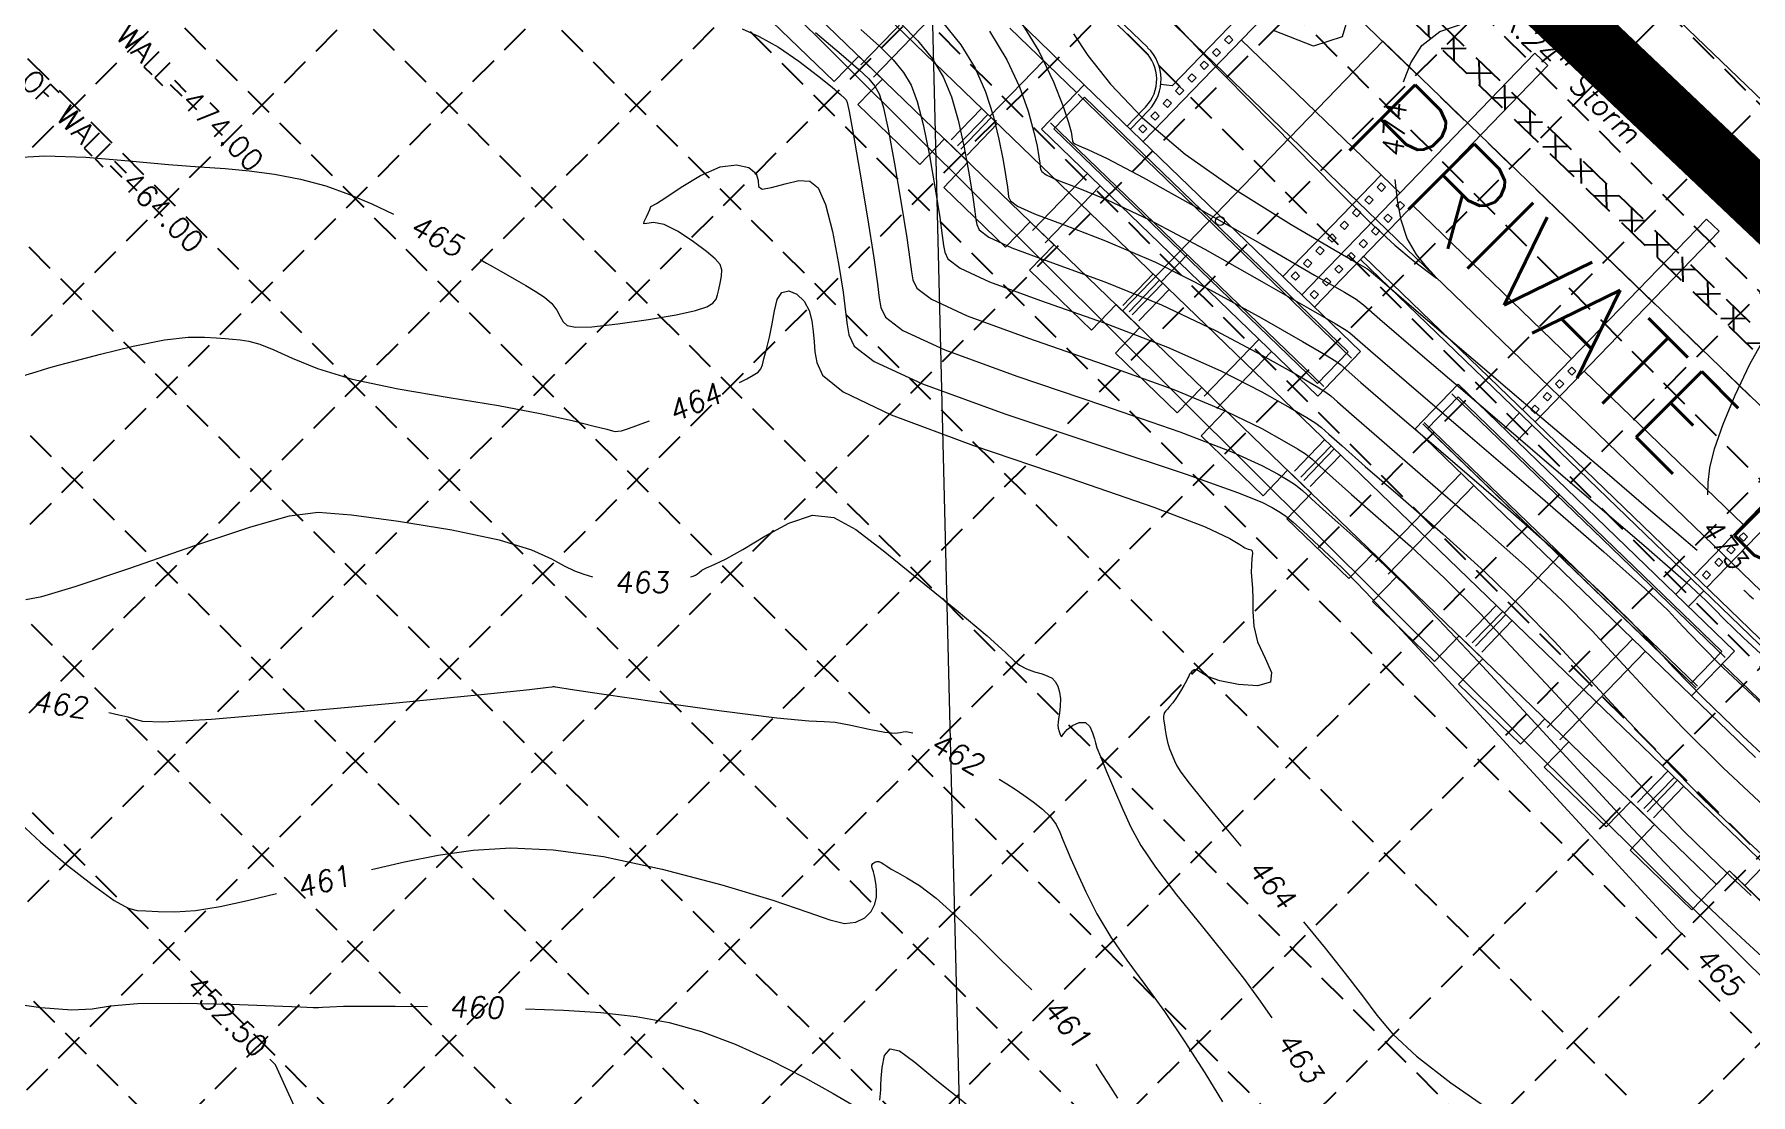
# Model space of a CAD drawing. Header units: inches. Extents: x 4334 to 5439, y 4649 to 5754.
# Drawn here: x 4711.9 to 4906.3, y 5280.7 to 5400.7 of the extents above; entities that cross this region are included whole.
import ezdxf
from ezdxf.enums import TextEntityAlignment as Align

# ---------------------------------------------------------------- set-up
doc = ezdxf.new("R2010")
doc.units = ezdxf.units.IN
doc.header["$LTSCALE"] = 30
doc.header["$MEASUREMENT"] = 0
for name, pattern in [('DIVIDE2', [0.625, 0.25, -0.125, 0, -0.125, 0, -0.125]), ('HIDDEN', [0.375, 0.25, -0.125]), ('HIDDEN2', [0.1875, 0.125, -0.0625]), ('PHANTOM2', [1.25, 0.625, -0.125, 0.125, -0.125, 0.125, -0.125])]:
    doc.linetypes.add(name, pattern=pattern)
for name, color, linetype in [('0s-curb', 7, 'Continuous'), ('0S-parking hc', 1, 'Continuous'), ('0s-paving', 1, 'Continuous'), ('0s-paving detail', 1, 'Continuous'), ('0S-wall', 1, 'Continuous'), ('BLDG', 10, 'Continuous'), ('BNDY RWC', 4, 'PHANTOM2'), ('CONC', 8, 'Continuous'), ('CURB', 6, 'Continuous'), ('DA LINE', 211, 'DIVIDE2'), ('EC', 15, 'Continuous'), ('GRID', 254, 'HIDDEN'), ('PC', 15, 'Continuous'), ('PMAIN_EXST_DEMO', 7, 'Continuous'), ('PRJ LIMITS', 231, 'Continuous'), ('street', 7, 'Continuous'), ('STREETNAMES', 42, 'Continuous'), ('SW_AREA_DRAINS', 7, 'Continuous'), ('SW_PERF_DRAIN', 183, 'Continuous'), ('SW_PIPE_EXIST', 7, 'HIDDEN2'), ('SW_PIPE_EXST_ANNO', 7, 'Continuous'), ('SW_PIPE_HDPE', 6, 'Continuous')]:
    doc.layers.add(name, color=color, linetype=linetype)
doc.styles.add('C140', font='SIMPLEX.shx', dxfattribs={"height": 0.07})
doc.styles.add('C80', font='SIMPLEX.shx', dxfattribs={"height": 0.04})
doc.styles.add('NOTES', font='ARIAL.TTF', dxfattribs={"height": 108})

msp = doc.modelspace()

# ---------------------------------------------------------------- linework, layer by layer
at = {"layer": '0s-curb', "color": 7, "lineweight": 0}
for p, q in [((4802.15, 5433.09), (4837.64, 5398.82)), ((4802.86, 5433.1), (4837.99, 5399.18)), ((4835.67, 5390.3), (4837.4, 5392.1)), ((4836.03, 5389.95), (4838.11, 5392.11)), ((4837.4, 5392.1), (4837.75, 5392.46)), ((4862.09, 5375.2), (4862.44, 5375.56)), ((4862.09, 5375.2), (4943.27, 5296.82)), ((4862.44, 5375.56), (4943.25, 5297.53))]:
    msp.add_line(p, q, dxfattribs=at)
for radius, start in [(4.5, 316.0121), (5, 316.0065)]:
    msp.add_arc((4834.51, 5395.58), radius, start, 46.0008, dxfattribs=at)
at = {"layer": '0S-parking hc', "color": 7, "lineweight": 0}
msp.add_circle((4846.18, 5379.55), 0.5, dxfattribs=at)
at = {"layer": '0s-paving', "color": 7, "lineweight": 0}
for p, q in [((4830.81, 5394.99), (4823.26, 5402.28)), ((4829.94, 5394.09), (4822.39, 5401.38)), ((4848.58, 5400.07), (4866.56, 5382.71)), ((4868, 5381.32), (4885.98, 5363.95)), ((4887.42, 5362.56), (4905.4, 5345.2)), ((4903.03, 5329.42), (4910.27, 5322.43)), ((4899.56, 5325.82), (4906.8, 5318.83))]:
    msp.add_line(p, q, dxfattribs=at)
at = {"layer": '0s-paving detail', "color": 7, "lineweight": 0}
for p, q in [((4837.46, 5388.56), (4863.86, 5415.9)), ((4840.77, 5394.86), (4862.42, 5417.29)), ((4805.52, 5397.23), (4815.21, 5407.27)), ((4806.96, 5395.84), (4816.65, 5405.88)), ((4855.45, 5371.2), (4881.84, 5398.54)), ((4881.84, 5398.54), (4883.28, 5397.15)), ((4856.89, 5369.81), (4883.28, 5397.15)), ((4840.77, 5394.86), (4839.48, 5395.01)), ((4815.75, 5388.74), (4819.19, 5392.31)), ((4816.47, 5388.05), (4819.91, 5391.62)), ((4816.83, 5387.7), (4820.27, 5391.27)), ((4817.55, 5387.01), (4820.99, 5390.58)), ((4824.94, 5378.47), (4831.16, 5384.92)), ((4853.29, 5373.28), (4864.41, 5384.79)), ((4826.38, 5377.08), (4832.6, 5383.53)), ((4880.43, 5358.2), (4901.26, 5379.78)), ((4901.26, 5379.78), (4902.7, 5378.39)), ((4881.86, 5356.81), (4902.7, 5378.39)), ((4835.17, 5369.99), (4838.62, 5373.56)), ((4835.89, 5369.29), (4839.34, 5372.86)), ((4836.25, 5368.95), (4839.7, 5372.52)), ((4836.97, 5368.25), (4840.42, 5371.82)), ((4844.37, 5359.72), (4850.59, 5366.16)), ((4845.81, 5358.33), (4852.02, 5364.77)), ((4899.85, 5339.44), (4920.68, 5361.02)), ((4901.29, 5338.05), (4922.12, 5359.64)), ((4878.34, 5356.04), (4880.08, 5357.84)), ((4879.78, 5354.65), (4881.52, 5356.45)), ((4854.6, 5351.24), (4858.04, 5354.81)), ((4855.32, 5350.54), (4858.76, 5354.11)), ((4855.68, 5350.2), (4859.12, 5353.77)), ((4856.4, 5349.5), (4859.84, 5353.07)), ((4863.8, 5340.97), (4873.48, 5351)), ((4865.23, 5339.58), (4874.92, 5349.61)), ((4897.76, 5337.28), (4899.5, 5339.08)), ((4899.2, 5335.89), (4900.94, 5337.69)), ((4874.02, 5332.48), (4877.47, 5336.05)), ((4874.74, 5331.79), (4878.19, 5335.36)), ((4875.1, 5331.44), (4878.55, 5335.01)), ((4875.82, 5330.75), (4879.27, 5334.32)), ((4883.22, 5322.22), (4892.9, 5332.25)), ((4884.66, 5320.83), (4894.34, 5330.86)), ((4893.45, 5313.73), (4896.9, 5317.3)), ((4894.17, 5313.04), (4897.62, 5316.61)), ((4894.53, 5312.69), (4897.97, 5316.26)), ((4895.25, 5312), (4898.69, 5315.57)), ((4905.58, 5304.34), (4913.41, 5312.45))]:
    msp.add_line(p, q, dxfattribs=at)
for points in [[(4846.7, 5400.06), (4847.16, 5400.54), (4847.63, 5400.08), (4847.17, 5399.6)], [(4845.31, 5398.62), (4845.77, 5399.1), (4846.24, 5398.64), (4845.78, 5398.16)], [(4843.92, 5397.18), (4844.38, 5397.66), (4844.86, 5397.2), (4844.39, 5396.72)], [(4841.14, 5394.3), (4841.6, 5394.78), (4842.08, 5394.32), (4841.61, 5393.84)], [(4842.53, 5395.74), (4842.99, 5396.22), (4843.47, 5395.76), (4843, 5395.28)], [(4839.75, 5392.86), (4840.21, 5393.34), (4840.69, 5392.88), (4840.23, 5392.4)], [(4838.36, 5391.42), (4838.82, 5391.9), (4839.3, 5391.44), (4838.84, 5390.96)], [(4836.97, 5389.98), (4837.44, 5390.46), (4837.91, 5390), (4837.45, 5389.53)], [(4863.97, 5383.38), (4864.43, 5383.86), (4864.91, 5383.39), (4864.45, 5382.91)], [(4861.19, 5380.5), (4861.65, 5380.98), (4862.13, 5380.52), (4861.67, 5380.04)], [(4862.57, 5381.93), (4863.04, 5382.42), (4863.52, 5381.95), (4863.05, 5381.47)], [(4866.12, 5381.3), (4866.58, 5381.78), (4867.06, 5381.32), (4866.59, 5380.84)], [(4859.8, 5379.06), (4860.26, 5379.54), (4860.74, 5379.08), (4860.27, 5378.59)], [(4863.34, 5378.42), (4863.8, 5378.9), (4864.28, 5378.44), (4863.82, 5377.96)], [(4864.73, 5379.86), (4865.19, 5380.34), (4865.67, 5379.88), (4865.2, 5379.4)], [(4858.4, 5377.61), (4858.86, 5378.09), (4859.34, 5377.63), (4858.88, 5377.15)], [(4861.95, 5376.98), (4862.41, 5377.46), (4862.89, 5377), (4862.42, 5376.52)], [(4855.64, 5374.75), (4856.1, 5375.23), (4856.57, 5374.77), (4856.11, 5374.29)], [(4857.03, 5376.19), (4857.49, 5376.67), (4857.96, 5376.21), (4857.5, 5375.73)], [(4860.55, 5375.53), (4861.02, 5376.01), (4861.49, 5375.55), (4861.03, 5375.08)], [(4854.25, 5373.31), (4854.71, 5373.79), (4855.18, 5373.33), (4854.72, 5372.85)], [(4857.77, 5372.66), (4858.24, 5373.14), (4858.71, 5372.68), (4858.25, 5372.2)], [(4859.16, 5374.1), (4859.63, 5374.57), (4860.1, 5374.12), (4859.64, 5373.64)], [(4856.39, 5371.22), (4856.85, 5371.7), (4857.32, 5371.24), (4856.86, 5370.76)], [(4884.15, 5361.11), (4884.61, 5361.59), (4885.09, 5361.13), (4884.63, 5360.65)], [(4885.54, 5362.54), (4886, 5363.02), (4886.48, 5362.57), (4886.02, 5362.09)], [(4882.76, 5359.67), (4883.23, 5360.15), (4883.7, 5359.69), (4883.24, 5359.21)], [(4881.37, 5358.23), (4881.84, 5358.71), (4882.31, 5358.25), (4881.85, 5357.77)], [(4904.96, 5343.79), (4905.43, 5344.27), (4905.9, 5343.81), (4905.44, 5343.33)], [(4903.57, 5342.35), (4904.04, 5342.83), (4904.51, 5342.37), (4904.05, 5341.89)], [(4902.19, 5340.91), (4902.65, 5341.39), (4903.12, 5340.93), (4902.66, 5340.45)], [(4900.8, 5339.47), (4901.26, 5339.95), (4901.73, 5339.49), (4901.27, 5339.01)]]:
    msp.add_lwpolyline(points, close=True, dxfattribs=at)
at = {"layer": '0S-wall', "color": 7, "lineweight": 0}
for p, q in [((4825.95, 5389.95), (4830.81, 5394.99)), ((4830.81, 5394.99), (4862.1, 5364.77)), ((4827.36, 5389.98), (4830.84, 5393.57)), ((4830.84, 5393.57), (4860.69, 5364.74)), ((4825.95, 5389.95), (4857.24, 5359.73)), ((4827.36, 5389.98), (4857.22, 5361.15)), ((4860.69, 5364.74), (4857.22, 5361.15)), ((4862.1, 5364.77), (4857.24, 5359.73)), ((4873.13, 5361.07), (4868.27, 5356.04)), ((4873.15, 5359.66), (4869.68, 5356.06)), ((4873.13, 5361.07), (4904.42, 5330.86)), ((4873.15, 5359.66), (4903, 5330.83)), ((4868.27, 5356.04), (4899.56, 5325.82)), ((4869.68, 5356.06), (4899.53, 5327.23)), ((4899.53, 5327.23), (4903, 5330.83)), ((4899.56, 5325.82), (4904.42, 5330.86))]:
    msp.add_line(p, q, dxfattribs=at)
at = {"layer": 'BLDG', "color": 7, "lineweight": 0}
for p, q in [((4802.49, 5395.34), (4795.47, 5402.11)), ((4805.27, 5398.22), (4802.49, 5395.34)), ((4807.97, 5395.62), (4805.27, 5398.22)), ((4805.19, 5392.74), (4807.97, 5395.62)), ((4812.2, 5385.97), (4805.19, 5392.74)), ((4814.98, 5388.84), (4812.2, 5385.97)), ((4817.68, 5386.24), (4814.98, 5388.84)), ((4814.9, 5383.36), (4817.68, 5386.24)), ((4821.91, 5376.59), (4814.9, 5383.36)), ((4824.69, 5379.47), (4821.91, 5376.59)), ((4827.39, 5376.86), (4824.69, 5379.47)), ((4824.61, 5373.99), (4827.39, 5376.86)), ((4831.63, 5367.21), (4824.61, 5373.99)), ((4834.41, 5370.09), (4831.63, 5367.21)), ((4837.1, 5367.49), (4834.41, 5370.09)), ((4834.33, 5364.61), (4837.1, 5367.49)), ((4841.34, 5357.84), (4834.33, 5364.61)), ((4844.12, 5360.72), (4841.34, 5357.84)), ((4846.81, 5358.11), (4844.12, 5360.72)), ((4844.04, 5355.24), (4846.81, 5358.11)), ((4851.05, 5348.46), (4844.04, 5355.24)), ((4853.83, 5351.34), (4851.05, 5348.46)), ((4856.53, 5348.74), (4853.83, 5351.34)), ((4853.75, 5345.86), (4856.53, 5348.74)), ((4860.76, 5339.09), (4853.75, 5345.86)), ((4863.54, 5341.97), (4860.76, 5339.09)), ((4866.24, 5339.36), (4863.54, 5341.97)), ((4863.46, 5336.48), (4866.24, 5339.36)), ((4870.48, 5329.71), (4863.46, 5336.48)), ((4873.25, 5332.59), (4870.48, 5329.71)), ((4875.95, 5329.98), (4873.25, 5332.59)), ((4873.17, 5327.11), (4875.95, 5329.98)), ((4880.19, 5320.34), (4873.17, 5327.11)), ((4882.97, 5323.21), (4880.19, 5320.34)), ((4885.66, 5320.61), (4882.97, 5323.21)), ((4882.89, 5317.73), (4885.66, 5320.61)), ((4889.9, 5310.96), (4882.89, 5317.73)), ((4892.68, 5313.84), (4889.9, 5310.96)), ((4895.38, 5311.23), (4892.68, 5313.84)), ((4892.68, 5313.84), (4892.68, 5313.84)), ((4892.6, 5308.35), (4895.38, 5311.23)), ((4895.38, 5311.23), (4895.38, 5311.23)), ((4899.61, 5301.58), (4892.6, 5308.35)), ((4903.87, 5305.99), (4899.61, 5301.58)), ((4907.56, 5302.43), (4903.87, 5305.99))]:
    msp.add_line(p, q, dxfattribs=at)
at = {"layer": 'BNDY RWC', "color": 7, "lineweight": 0}
msp.add_line((4949.38, 5318.06), (4774.38, 5487), dxfattribs=at)
at = {"layer": 'CONC', "color": 7, "lineweight": 0}
msp.add_line((4882.82, 5416.98), (4915.16, 5385.86), dxfattribs=at)
at = {"layer": 'CURB', "color": 7, "lineweight": 0}
for points in [[(4940.29, 5354.28, -0.273518), (4929.5, 5357.85), (4905.65, 5380.97), (4864.62, 5420.48)], [(4940.19, 5354.77, -0.274038), (4929.86, 5358.2), (4906, 5381.33), (4864.97, 5420.84)]]:
    msp.add_lwpolyline(points, format="xyb", dxfattribs=at)
at = {"layer": 'DA LINE', "color": 7, "linetype": 'Continuous', "lineweight": 0}
for p, q in [((4779.91, 5422.7), (4902.39, 5304.46)), ((4864.61, 5399.9), (4835.14, 5369.38)), ((4949.38, 5318.06), (4864.61, 5399.9)), ((4902.39, 5304.46), (4903.87, 5305.99)), ((4903.87, 5305.99), (4930.13, 5280.29))]:
    msp.add_line(p, q, dxfattribs=at)
at = {"layer": 'EC', "color": 43, "lineweight": 0, "flags": 128}
for points in [[(4866.95, 5395.32), (4867.79, 5397.46), (4869.03, 5399.41), (4871.07, 5400.99), (4874.17, 5402.06), (4877.92, 5402.71), (4881.77, 5403.05), (4885.25, 5403.21), (4888.31, 5403.26), (4890.95, 5403.25), (4893.22, 5403.27), (4895.09, 5403.61), (4896.54, 5404.57), (4897.36, 5406.51), (4896.51, 5409.89), (4892.74, 5415.22), (4885.43, 5422.62), (4876.5, 5430.68), (4868.49, 5437.6), (4863.3, 5442.06), (4860.42, 5444.56), (4858.68, 5446.09)], [(4861.48, 5405.38), (4860, 5400.42), (4856.77, 5399.35), (4852.25, 5401.13)], [(4823.33, 5402.61), (4825.68, 5398.79), (4827.33, 5395.3), (4828.41, 5392.51), (4829.02, 5390.69), (4829.31, 5389.66), (4829.41, 5389.12), (4829.45, 5388.82), (4829.47, 5388.66), (4829.49, 5388.55), (4829.54, 5388.44), (4829.74, 5388.29), (4830.23, 5388.06), (4831.22, 5387.66), (4833.39, 5386.64), (4837.49, 5384.48), (4843.83, 5380.94), (4850.94, 5376.88), (4856.89, 5373.44), (4860.26, 5371.5), (4861.6, 5370.71), (4861.95, 5370.46), (4862.42, 5370.05), (4864.27, 5368.45), (4868.84, 5364.53), (4876.77, 5357.75), (4886.09, 5349.78), (4894.15, 5342.86), (4898.96, 5338.66), (4901.2, 5336.61), (4902.2, 5335.58), (4903.25, 5334.48), (4905.44, 5332.37), (4909.79, 5328.39)], [(4839.37, 5403.72), (4843.93, 5398.81), (4849.44, 5393.24), (4854.67, 5387.93), (4859.27, 5383.26), (4863.06, 5379.5), (4865.96, 5376.83), (4868.06, 5375.08), (4869.49, 5373.98), (4870.37, 5373.31), (4870.7, 5373.1), (4870.42, 5373.43), (4869.57, 5374.36), (4868.44, 5375.78), (4867.38, 5377.59), (4866.68, 5379.67), (4866.27, 5381.93), (4866, 5384.26)], [(4792.07, 5401.31), (4794.01, 5400.46), (4796.21, 5399.22), (4798.5, 5397.65), (4800.61, 5396.03), (4802.25, 5394.69), (4803.22, 5393.87), (4803.67, 5393.47), (4803.85, 5393.27), (4803.97, 5392.98), (4804.19, 5391.95), (4804.64, 5389.45), (4805.39, 5385.1), (4806.25, 5379.93), (4806.98, 5375.37), (4807.39, 5372.46), (4807.59, 5370.83), (4807.77, 5369.78), (4808.3, 5368.68), (4810.28, 5367.17), (4815.01, 5364.99), (4823.17, 5362.01), (4832.88, 5358.7), (4841.64, 5355.68), (4847.52, 5353.43), (4850.92, 5351.89), (4852.76, 5350.89), (4853.9, 5350.22), (4854.73, 5349.68), (4855.53, 5349.04), (4856.55, 5348.12), (4857.87, 5346.91), (4859.52, 5345.41), (4861.55, 5343.61), (4864.05, 5341.32), (4867.15, 5338.33), (4870.93, 5334.44), (4875.39, 5329.69), (4880.54, 5324.13), (4886.22, 5317.97), (4891.79, 5311.94), (4896.5, 5306.92), (4899.86, 5303.48), (4902.59, 5300.86), (4905.69, 5297.99), (4909.86, 5294.15)], [(4800.38, 5400.88), (4803.28, 5398.46), (4805.24, 5396.76), (4806.41, 5395.65), (4807.09, 5394.83), (4807.59, 5393.95), (4808.05, 5392.51), (4808.6, 5389.96), (4809.33, 5386.03), (4810.09, 5381.56), (4810.71, 5377.66), (4811.06, 5375.18), (4811.24, 5373.8), (4811.39, 5372.91), (4811.84, 5371.97), (4813.52, 5370.69), (4817.55, 5368.84), (4824.51, 5366.29), (4832.96, 5363.36), (4840.95, 5360.48), (4846.91, 5358.01), (4850.92, 5356.06), (4853.45, 5354.65), (4854.96, 5353.77), (4855.87, 5353.19), (4856.6, 5352.61), (4857.53, 5351.78), (4858.94, 5350.5), (4861.07, 5348.6), (4864.09, 5345.97), (4867.73, 5342.73), (4871.65, 5339.08), (4875.6, 5335.15), (4879.69, 5330.84), (4884.15, 5326.04), (4889.06, 5320.72), (4894.07, 5315.34), (4898.71, 5310.5), (4902.68, 5306.58), (4906.3, 5303.21)], [(4805.53, 5401.22), (4807.63, 5399.35), (4809.19, 5397.79), (4810.34, 5396.38), (4811.2, 5394.92), (4811.9, 5393.07), (4812.56, 5390.47), (4813.27, 5386.96), (4813.94, 5383.18), (4814.45, 5379.95), (4814.74, 5377.91), (4814.89, 5376.77), (4815.01, 5376.04), (4815.38, 5375.27), (4816.77, 5374.21), (4820.08, 5372.68), (4825.85, 5370.56), (4833.05, 5368.02), (4840.25, 5365.28), (4846.29, 5362.6), (4850.92, 5360.22), (4854.14, 5358.41), (4856.02, 5357.31), (4857.02, 5356.69), (4857.67, 5356.18), (4858.51, 5355.43), (4860.01, 5354.09), (4862.63, 5351.78), (4866.62, 5348.32), (4871.4, 5344.14), (4876.15, 5339.84), (4880.27, 5335.85), (4884, 5332), (4887.76, 5327.95), (4891.89, 5323.47), (4896.34, 5318.75), (4900.93, 5314.08), (4905.51, 5309.69), (4910.01, 5305.56)], [(4810.02, 5401.94), (4811.98, 5399.94), (4813.59, 5397.94), (4814.82, 5395.89), (4815.76, 5393.63), (4816.52, 5390.98), (4817.2, 5387.89), (4817.78, 5384.8), (4818.19, 5382.25), (4818.42, 5380.64), (4818.53, 5379.74), (4818.63, 5379.17), (4818.92, 5378.56), (4820.01, 5377.73), (4822.62, 5376.53), (4827.2, 5374.84), (4833.13, 5372.67), (4839.56, 5370.08), (4845.68, 5367.18), (4850.93, 5364.38), (4854.82, 5362.17), (4857.08, 5360.86), (4858.16, 5360.19), (4858.74, 5359.75), (4859.49, 5359.09), (4861.07, 5357.68), (4864.18, 5354.97), (4869.16, 5350.68), (4875.07, 5345.55), (4880.65, 5340.59), (4884.94, 5336.55), (4888.3, 5333.15), (4891.37, 5329.85), (4894.73, 5326.22), (4898.61, 5322.16), (4903.15, 5317.66), (4908.34, 5312.79)], [(4814.76, 5402.08), (4816.84, 5399.49), (4818.44, 5396.86), (4819.62, 5394.19), (4820.49, 5391.49), (4821.14, 5388.83), (4821.62, 5386.42), (4821.93, 5384.54), (4822.1, 5383.37), (4822.18, 5382.72), (4822.25, 5382.3), (4822.46, 5381.85), (4823.26, 5381.25), (4825.16, 5380.37), (4828.54, 5379.11), (4833.22, 5377.33), (4838.87, 5374.88), (4845.06, 5371.77), (4850.93, 5368.55), (4855.51, 5365.93), (4858.14, 5364.4), (4859.31, 5363.7), (4859.81, 5363.32), (4860.47, 5362.74), (4862.14, 5361.27), (4865.73, 5358.16), (4871.7, 5353.04), (4878.75, 5346.96), (4885.15, 5341.35), (4889.61, 5337.25), (4892.6, 5334.3), (4894.98, 5331.76), (4897.57, 5328.97), (4900.89, 5325.56), (4905.36, 5321.23), (4911.16, 5315.9)], [(4820.09, 5401.05), (4822.06, 5397.82), (4823.47, 5394.74), (4824.45, 5392), (4825.08, 5389.76), (4825.46, 5388.04), (4825.67, 5386.83), (4825.77, 5386.1), (4825.82, 5385.69), (4825.87, 5385.42), (4826, 5385.15), (4826.5, 5384.77), (4827.69, 5384.22), (4829.88, 5383.39), (4833.31, 5381.99), (4838.18, 5379.68), (4844.45, 5376.35), (4850.93, 5372.71), (4856.2, 5369.69), (4859.2, 5367.95), (4860.45, 5367.2), (4860.88, 5366.89), (4861.44, 5366.39), (4863.21, 5364.86), (4867.28, 5361.35), (4874.23, 5355.4), (4882.42, 5348.37), (4889.65, 5342.11), (4894.29, 5337.96), (4896.9, 5335.46), (4898.59, 5333.67), (4900.41, 5331.72), (4903.16, 5328.97), (4907.58, 5324.81)], [(4829.6, 5400.73), (4831.23, 5398.28), (4833.77, 5395.06), (4837.4, 5391.25), (4842.25, 5387.11), (4848.21, 5382.92), (4854.25, 5379.17), (4859.07, 5376.34), (4861.76, 5374.79), (4862.8, 5374.18), (4863.02, 5374.03), (4863.33, 5373.76), (4864.75, 5372.54), (4868.4, 5369.42), (4874.84, 5363.92), (4882.62, 5357.29), (4889.74, 5351.22), (4894.69, 5346.99), (4897.89, 5344.26), (4900.21, 5342.28)], [(4709.24, 5386.71), (4713.14, 5386.95), (4717.77, 5386.79), (4722.65, 5386.38), (4727.11, 5385.95), (4730.65, 5385.68), (4733.55, 5385.49), (4736.26, 5385.25), (4739.12, 5384.86), (4742.08, 5384.29), (4744.95, 5383.52), (4747.63, 5382.57), (4750.15, 5381.49), (4752.59, 5380.34)], [(4762.41, 5375.18), (4763.13, 5374.78), (4763.87, 5374.36), (4764.68, 5373.91), (4765.56, 5373.41), (4766.53, 5372.86), (4767.57, 5372.26), (4768.66, 5371.63), (4769.69, 5370.95), (4770.53, 5370.23), (4771.09, 5369.48), (4771.48, 5368.76), (4771.81, 5368.16), (4772.26, 5367.74), (4773.2, 5367.54), (4775.04, 5367.59), (4778.01, 5367.91), (4781.47, 5368.39), (4784.61, 5368.92), (4786.78, 5369.41), (4788.07, 5369.84), (4788.77, 5370.26), (4789.13, 5370.69), (4789.3, 5371.19), (4789.43, 5371.79), (4789.59, 5372.52), (4789.74, 5373.3), (4789.76, 5374.02), (4789.57, 5374.63), (4789.03, 5375.26), (4788.04, 5376.09), (4786.55, 5377.21), (4784.83, 5378.36), (4783.24, 5379.16), (4782.04, 5379.38), (4781.29, 5379.28), (4780.96, 5379.23), (4780.99, 5379.51), (4781.23, 5380.01), (4781.49, 5380.52), (4781.63, 5380.87), (4781.69, 5381.08), (4781.74, 5381.19), (4781.9, 5381.28), (4782.38, 5381.55), (4783.43, 5382.22), (4785.19, 5383.4), (4787.37, 5384.71), (4789.57, 5385.68), (4791.45, 5385.93), (4792.85, 5385.6), (4793.67, 5384.92), (4793.89, 5384.14), (4793.94, 5383.48), (4794.33, 5383.17), (4795.41, 5383.35), (4796.93, 5383.77), (4798.48, 5384.13), (4799.72, 5384.08), (4800.69, 5383.3), (4801.52, 5381.44), (4802.31, 5378.36), (4803, 5374.75), (4803.51, 5371.5), (4803.79, 5369.26), (4803.96, 5367.8), (4804.16, 5366.66), (4804.76, 5365.39), (4807.04, 5363.65), (4812.48, 5361.14), (4821.83, 5357.74), (4832.79, 5354.05), (4842.33, 5350.88), (4848.14, 5348.84), (4850.91, 5347.73), (4852.07, 5347.13), (4852.84, 5346.68), (4853.58, 5346.18), (4854.46, 5345.47), (4855.57, 5344.47), (4856.8, 5343.32), (4857.97, 5342.22), (4859.01, 5341.25), (4860.38, 5339.91), (4862.65, 5337.57), (4866.26, 5333.74), (4871.09, 5328.54), (4876.93, 5322.22), (4883.38, 5315.21), (4889.52, 5308.53), (4894.28, 5303.35), (4896.91, 5300.49), (4897.92, 5299.39), (4898.15, 5299.16), (4898.28, 5299.04), (4898.43, 5298.9), (4898.57, 5298.77), (4898.69, 5298.66), (4898.77, 5298.58), (4898.85, 5298.51)], [(4791.79, 5361.29), (4792.61, 5361.7), (4793.34, 5362.1), (4793.89, 5362.46), (4794.2, 5362.81), (4794.37, 5363.26), (4794.54, 5363.97), (4794.82, 5365.05), (4795.16, 5366.41), (4795.47, 5367.91), (4795.74, 5369.4), (4796.05, 5370.66), (4796.56, 5371.46), (4797.36, 5371.64), (4798.28, 5371.26), (4799.1, 5370.48), (4799.65, 5369.43), (4799.97, 5368.24), (4800.13, 5367.03), (4800.22, 5365.89), (4800.32, 5364.75), (4800.54, 5363.53), (4801.18, 5362.1), (4803.5, 5360.23), (4808.95, 5357.62), (4818.26, 5354.16), (4829.16, 5350.43), (4838.67, 5347.16), (4844.5, 5344.94), (4847.3, 5343.62), (4848.41, 5342.92), (4849, 5342.56), (4849.35, 5342.41), (4849.57, 5342.37), (4849.72, 5342.34), (4849.81, 5342.21), (4849.84, 5341.9), (4849.8, 5341.34), (4849.74, 5340.59), (4849.72, 5339.76), (4849.77, 5338.91), (4849.85, 5337.95), (4849.9, 5336.8), (4849.88, 5335.36), (4849.99, 5333.7), (4850.44, 5331.9), (4851.3, 5330.06), (4852.02, 5328.45), (4851.88, 5327.35), (4850.44, 5326.93), (4848.26, 5327.07), (4846.15, 5327.5), (4844.75, 5328.01), (4843.98, 5328.47), (4843.55, 5328.74), (4843.24, 5328.74), (4843, 5328.57), (4842.83, 5328.37), (4842.74, 5328.25), (4842.69, 5328.15), (4842.64, 5328.03), (4842.55, 5327.83), (4842.38, 5327.49), (4842.1, 5326.99), (4841.71, 5326.33), (4841.25, 5325.62), (4840.82, 5325), (4840.47, 5324.58), (4840.22, 5324.3), (4840.03, 5324.1), (4839.89, 5323.9), (4839.81, 5323.69), (4839.77, 5323.47), (4839.79, 5323.23), (4839.83, 5322.94), (4839.89, 5322.53), (4839.97, 5321.97), (4840.08, 5321.29), (4840.24, 5320.56), (4840.47, 5319.81), (4840.75, 5319.09), (4841.01, 5318.46), (4841.28, 5317.9), (4841.75, 5317.16), (4842.68, 5315.93), (4844.24, 5313.99), (4846.27, 5311.51), (4848.55, 5308.77)], [(4709.75, 5361.78), (4712.16, 5362.5), (4713.58, 5362.93), (4714.69, 5363.24), (4716.42, 5363.7), (4719.43, 5364.48), (4723.13, 5365.37), (4726.67, 5366.09), (4729.34, 5366.4), (4731.22, 5366.42), (4732.54, 5366.32), (4733.54, 5366.24), (4734.39, 5366.18), (4735.23, 5366.1), (4736.23, 5365.94), (4737.47, 5365.61), (4739.06, 5364.99), (4741.14, 5364.02), (4743.99, 5362.85), (4747.94, 5361.64), (4753.12, 5360.56), (4758.9, 5359.59), (4764.49, 5358.67), (4769.19, 5357.78), (4772.82, 5356.97), (4775.33, 5356.35), (4776.74, 5355.98), (4777.4, 5355.8), (4777.7, 5355.74), (4778.01, 5355.75), (4778.43, 5355.82), (4779, 5355.98), (4779.75, 5356.24), (4780.64, 5356.58), (4781.59, 5356.94)], [(4901.41, 5348.57), (4901.43, 5349.97), (4901.62, 5351.62), (4902.15, 5353.76), (4903.13, 5356.57), (4904.5, 5359.85), (4906.15, 5363.35), (4908.04, 5366.69)], [(4710.99, 5336.7), (4712.8, 5337.06), (4716.56, 5338.18), (4722.76, 5340.27), (4730, 5342.78), (4736.45, 5344.95), (4740.81, 5346.2), (4744.08, 5346.58), (4747.85, 5346.3), (4753.18, 5345.58), (4759.21, 5344.58), (4764.57, 5343.45), (4768.24, 5342.34), (4770.49, 5341.33), (4771.94, 5340.52), (4773.11, 5339.96), (4774.16, 5339.58), (4775.15, 5339.29)], [(4786.24, 5339.26), (4786.52, 5339.35), (4786.79, 5339.46), (4787.02, 5339.6), (4787.22, 5339.78), (4787.51, 5340.02), (4788.03, 5340.31), (4788.91, 5340.69), (4790.26, 5341.32), (4792.16, 5342.36), (4794.63, 5343.87), (4797.38, 5345.37), (4800.05, 5346.24), (4802.44, 5346.01), (4804.93, 5344.64), (4808.05, 5342.24), (4812.09, 5338.99), (4816.32, 5335.54), (4819.81, 5332.61), (4821.85, 5330.76), (4822.86, 5329.78), (4823.49, 5329.26), (4824.27, 5328.87), (4825.18, 5328.54), (4826.03, 5328.28), (4826.68, 5328.05), (4827.16, 5327.8), (4827.52, 5327.44), (4827.8, 5326.91), (4828.01, 5326.23), (4828.11, 5325.45), (4828.1, 5324.63), (4828.01, 5323.86), (4827.91, 5323.22), (4827.84, 5322.79), (4827.82, 5322.48), (4827.86, 5322.16), (4827.96, 5321.77), (4828.08, 5321.41), (4828.2, 5321.2), (4828.31, 5321.27), (4828.49, 5321.56), (4828.86, 5321.99), (4829.48, 5322.46), (4830.24, 5322.78), (4830.94, 5322.77), (4831.44, 5322.32), (4831.76, 5321.62), (4831.95, 5320.95), (4832.07, 5320.47), (4832.25, 5319.92), (4832.64, 5318.93), (4833.34, 5317.24), (4834.23, 5315.11), (4835.17, 5312.93), (4836.08, 5310.93), (4837.2, 5308.88), (4838.87, 5306.41), (4841.27, 5303.29), (4844.05, 5299.86), (4846.69, 5296.58), (4848.83, 5293.83), (4850.54, 5291.5), (4852.05, 5289.37)], [(4905.5, 5337.76), (4905.59, 5337.68), (4905.67, 5337.61), (4905.73, 5337.56), (4905.77, 5337.52), (4905.8, 5337.5), (4905.83, 5337.47), (4905.89, 5337.4), (4906.1, 5337.2), (4906.58, 5336.77)], [(4720.37, 5323.91), (4721.49, 5323.67), (4722.51, 5323.43), (4723.34, 5323.16), (4724.17, 5322.92), (4726.47, 5322.85), (4731.98, 5323.17), (4741.61, 5323.98), (4752.9, 5325.03), (4762.53, 5325.97), (4768, 5326.53), (4770.14, 5326.77), (4770.58, 5326.84), (4770.69, 5326.86), (4770.79, 5326.86), (4770.89, 5326.84), (4771.19, 5326.79), (4772.6, 5326.57), (4776.17, 5326.04), (4782.42, 5325.13), (4789.75, 5324.11), (4796, 5323.31), (4799.62, 5322.97), (4801.37, 5322.91), (4802.62, 5322.82), (4804.39, 5322.48), (4806.44, 5322.04), (4808.24, 5321.68), (4809.36, 5321.58), (4809.96, 5321.65), (4810.31, 5321.74), (4810.65, 5321.76), (4811.01, 5321.71), (4811.39, 5321.61)], [(4821.19, 5316.39), (4822.06, 5315.83), (4822.97, 5315.24), (4823.96, 5314.57), (4825.04, 5313.8), (4826.09, 5312.96), (4826.98, 5312.1), (4827.61, 5311.24), (4828.05, 5310.38), (4828.4, 5309.5), (4828.79, 5308.54), (4829.3, 5307.35), (4830.01, 5305.75), (4830.99, 5303.63), (4832.25, 5301.14), (4833.8, 5298.5), (4835.63, 5295.87), (4837.68, 5293.13), (4839.9, 5290.08), (4842.21, 5286.65), (4844.45, 5283.11), (4846.46, 5279.85)], [(4710.39, 5311.35), (4712.62, 5309.23), (4715.47, 5306.79), (4718.47, 5304.44), (4720.98, 5302.65), (4722.57, 5301.75), (4723.59, 5301.49), (4724.57, 5301.47), (4725.96, 5301.41), (4727.84, 5301.36), (4730.2, 5301.5), (4732.99, 5301.95), (4736.09, 5302.63), (4739.34, 5303.43)], [(4750.1, 5306.13), (4753.84, 5307), (4757.66, 5307.76), (4761.63, 5308.32), (4765.88, 5308.58), (4770.68, 5308.38), (4776.37, 5307.6), (4783.02, 5306.18), (4789.78, 5304.42), (4795.56, 5302.69), (4799.53, 5301.33), (4802.02, 5300.43), (4803.66, 5300.04), (4804.96, 5300.17), (4805.98, 5300.68), (4806.69, 5301.41), (4807.1, 5302.21), (4807.27, 5303.01), (4807.29, 5303.73), (4807.26, 5304.33), (4807.19, 5304.82), (4807.11, 5305.23), (4807.03, 5305.58), (4806.96, 5305.87), (4806.88, 5306.12), (4806.79, 5306.31), (4806.74, 5306.47), (4806.76, 5306.64), (4806.88, 5306.82), (4807.08, 5306.98), (4807.31, 5307.06), (4807.55, 5307.05), (4807.81, 5306.94), (4808.1, 5306.75), (4808.45, 5306.51), (4808.95, 5306.2), (4809.68, 5305.79), (4810.73, 5305.22), (4812.16, 5304.33), (4814.04, 5302.89), (4816.36, 5300.82), (4818.81, 5298.47), (4821, 5296.31), (4822.65, 5294.68), (4823.87, 5293.49), (4824.88, 5292.52)], [(4855.62, 5300.23), (4858.07, 5297.24), (4860.36, 5294.39), (4862.32, 5291.84), (4863.95, 5289.64), (4865.76, 5287.49), (4868.42, 5285), (4872.3, 5281.98), (4876.63, 5279)], [(4708.5, 5291.12), (4712.68, 5290.52), (4716.18, 5290.27), (4718.5, 5290.39), (4720.55, 5290.7), (4723.63, 5290.96), (4728.53, 5291), (4734.2, 5290.89), (4739.1, 5290.72), (4742.08, 5290.59), (4743.5, 5290.52), (4744.1, 5290.51), (4744.58, 5290.55), (4745.39, 5290.61), (4746.93, 5290.66), (4749.47, 5290.67), (4752.78, 5290.66), (4756.46, 5290.63)], [(4767.55, 5290.39), (4771.86, 5290.22), (4776.07, 5289.95), (4780.07, 5289.52), (4783.82, 5288.83), (4787.48, 5287.81), (4791.27, 5286.38), (4795.28, 5284.56), (4799.14, 5282.59), (4802.38, 5280.8), (4804.63, 5279.45)], [(4807.68, 5280.04), (4807.73, 5280.79), (4807.76, 5281.26), (4807.79, 5281.7), (4807.83, 5282.47), (4807.93, 5283.74), (4808.21, 5285.08), (4808.82, 5285.86), (4809.9, 5285.6), (4811.61, 5284.35), (4814.13, 5282.27), (4817.44, 5279.61)], [(4832.11, 5284.1), (4832.74, 5283.13), (4833.51, 5281.93), (4834.57, 5280.25)]]:
    msp.add_lwpolyline(points, dxfattribs=at)
at = {"layer": 'GRID', "color": 253, "linetype": 'HIDDEN', "ltscale": 0.45}
for p, q in [((4663.45, 5636.61), (5321.06, 4979)), ((4652.84, 5626.01), (5310.45, 4968.4)), ((4642.24, 5615.4), (5299.84, 4957.79)), ((4631.63, 5604.79), (5289.24, 4947.18)), ((4621.02, 5594.19), (5278.63, 4936.58)), ((4907.4, 5583.58), (4536.12, 5212.3)), ((4610.42, 5583.58), (5268.02, 4925.97)), ((4918.01, 5572.97), (4546.73, 5201.69)), ((4599.81, 5572.97), (5257.42, 4915.36)), ((4928.61, 5562.37), (4557.34, 5191.09)), ((4589.2, 5562.37), (5246.81, 4904.76)), ((4939.22, 5551.76), (4567.94, 5180.48)), ((4578.6, 5551.76), (5236.21, 4894.15)), ((4567.99, 5541.15), (5225.6, 4883.54)), ((4949.83, 5541.15), (4578.55, 5169.87)), ((4557.38, 5530.55), (5214.99, 4872.94)), ((4960.43, 5530.55), (4589.16, 5159.27)), ((4546.78, 5519.94), (5204.39, 4862.33)), ((4971.04, 5519.94), (4599.76, 5148.66)), ((4536.17, 5509.33), (5193.78, 4851.72)), ((4981.65, 5509.33), (4610.37, 5138.05)), ((4525.56, 5498.73), (5183.17, 4841.12)), ((4992.25, 5498.73), (4620.98, 5127.45)), ((4514.96, 5488.12), (5172.57, 4830.51)), ((5002.86, 5488.12), (4631.58, 5116.84)), ((5013.47, 5477.51), (4642.19, 5106.23)), ((5024.07, 5466.91), (4652.8, 5095.63)), ((5034.68, 5456.3), (4663.4, 5085.02)), ((5045.29, 5445.69), (4674.01, 5074.41)), ((5055.89, 5435.09), (4684.61, 5063.81))]:
    msp.add_line(p, q, dxfattribs=at)
at = {"layer": 'PC', "color": 43, "lineweight": 0}
msp.add_lwpolyline([(4745.53, 5270.19), (4739.25, 5284.03), (4738.6, 5284.68)], dxfattribs=at)
msp.add_lwpolyline([(4745.53, 5270.19), (4739.25, 5284.03), (4738.6, 5284.68)], dxfattribs=at)
at = {"layer": 'PMAIN_EXST_DEMO', "color": 7, "lineweight": 0}
for p, q in [((4744.58, 5456.13), (5083.56, 5118.78)), ((4818.98, 5186.25), (4813.18, 5421.74))]:
    msp.add_line(p, q, dxfattribs=at)
at = {"layer": 'PRJ LIMITS', "color": 1, "linetype": 'HIDDEN', "const_width": 7}
msp.add_lwpolyline([(4690.09, 5174.87), (4729.7, 5116.26), (4762.97, 5079.82), (4771.07, 5090.54), (4945.06, 4921.95), (5155.93, 4940.4), (5154.4, 4963.8), (5097.83, 4967.22), (5109.12, 4981.57), (5100.34, 5081.24), (5131.08, 5084.52), (5123.89, 5178.84), (5094.64, 5175.86), (5085.05, 5339.43), (5072.82, 5321.23), (5065.36, 5316.75), (5006.56, 5311.1), (4977.9, 5315.88), (4965.06, 5326.92), (4784.46, 5498.18), (4744.79, 5459.36), (4719.88, 5480.89), (4718, 5483.85), (4546.68, 5362.78)], dxfattribs=at)
at = {"layer": 'street', "color": 7, "lineweight": 0}
for points in [[(4697.83, 5539.75), (4759.1, 5480.92), (4810.68, 5431.1), (4941.17, 5305.09, 0.128472), (4984.38, 5278.97, 0.125052), (5033, 5275.52)], [(4854.44, 5444.64), (4851.96, 5440, 0.238587), (4853.55, 5431.46), (4931.44, 5356.42, 0.414636), (4945.61, 5356.7, -0.375094)]]:
    msp.add_lwpolyline(points, format="xyb", dxfattribs=at)
at = {"layer": 'SW_AREA_DRAINS', "color": 5, "lineweight": 0}
msp.add_line((4869.14, 5356.58), (4900.07, 5326.71), dxfattribs=at)
msp.add_line((4869.14, 5356.58), (4900.07, 5326.71), dxfattribs=at)
at = {"layer": 'SW_PERF_DRAIN', "color": 5, "lineweight": 0, "ltscale": 0.5}
for p, q in [((4830.12, 5393.91), (4861.05, 5364.04)), ((4830.12, 5393.91), (4861.05, 5364.04)), ((4826.99, 5390.67), (4857.93, 5360.81)), ((4826.99, 5390.67), (4857.93, 5360.81)), ((4872.43, 5359.99), (4903.36, 5330.13)), ((4872.43, 5359.99), (4903.36, 5330.13)), ((4869.31, 5356.76), (4900.25, 5326.9)), ((4869.31, 5356.76), (4900.25, 5326.9))]:
    msp.add_line(p, q, dxfattribs=at)
at = {"layer": 'SW_PIPE_EXIST', "color": 5}
for p, q in [((4839.02, 5430.16), (4952.16, 5320.94)), ((4842.77, 5429.32), (4921.78, 5353.05))]:
    msp.add_line(p, q, dxfattribs=at)
at = {"layer": 'SW_PIPE_EXIST', "color": 5, "linetype": 'Continuous'}
for p, q in [((4869.74, 5403.29), (4869.79, 5400.46)), ((4872.62, 5400.51), (4872.67, 5397.68)), ((4871.23, 5399.07), (4874.05, 5399.12)), ((4875.49, 5397.73), (4875.54, 5394.9)), ((4874.1, 5396.29), (4876.93, 5396.34)), ((4878.37, 5394.95), (4878.42, 5392.13)), ((4876.98, 5393.51), (4879.81, 5393.56)), ((4879.86, 5390.74), (4882.69, 5390.79)), ((4881.25, 5392.18), (4881.3, 5389.35)), ((4884.13, 5389.4), (4884.18, 5386.57)), ((4882.74, 5387.96), (4885.57, 5388.01)), ((4885.62, 5385.18), (4888.44, 5385.23)), ((4887, 5386.62), (4887.05, 5383.79)), ((4889.88, 5383.84), (4889.93, 5381.01)), ((4888.49, 5382.4), (4891.32, 5382.45)), ((4892.76, 5381.06), (4892.81, 5378.24)), ((4891.37, 5379.62), (4894.2, 5379.67)), ((4895.64, 5378.28), (4895.69, 5375.46)), ((4894.25, 5376.85), (4897.08, 5376.9)), ((4898.52, 5375.51), (4898.57, 5372.68)), ((4897.13, 5374.07), (4899.95, 5374.12)), ((4900, 5371.29), (4902.83, 5371.34)), ((4901.39, 5372.73), (4901.44, 5369.9)), ((4904.27, 5369.95), (4904.32, 5367.12)), ((4902.88, 5368.51), (4905.71, 5368.56)), ((4905.76, 5365.73), (4908.59, 5365.78))]:
    msp.add_line(p, q, dxfattribs=at)
at = {"layer": 'SW_PIPE_HDPE', "color": 5, "lineweight": 0}
for p, q in [((4786.01, 5424.35), (4952.92, 5263.17)), ((4786.01, 5424.35), (4952.92, 5263.17)), ((4820.12, 5391.41), (4826.2, 5397.7)), ((4820.12, 5391.41), (4826.2, 5397.7)), ((4839.51, 5372.68), (4842.46, 5375.74)), ((4839.51, 5372.68), (4842.46, 5375.74)), ((4878.35, 5335.17), (4884.78, 5341.83)), ((4878.35, 5335.17), (4884.78, 5341.83))]:
    msp.add_line(p, q, dxfattribs=at)

# ---------------------------------------------------------------- texts
at = {"char_height": 1.5, "rotation": 316.0097, "style": 'NOTES'}
for insert, attachment_point in [((4780.94, 5367.01), 7), ((4899.24, 5325.45), 7), ((4810.79, 5303.67), 9), ((4811.51, 5302.97), 9), ((4812.9, 5302.04), 9)]:
    msp.add_mtext('\\A1;', dxfattribs=dict(at, insert=insert, attachment_point=attachment_point))
at = {"layer": 'EC', "color": 43, "lineweight": 0, "style": 'C80', "oblique": 8}
for s, rotation, p in [('474', 85.9869, (4865.9, 5389.83)), ('465', 332.0776, (4757.54, 5377.84)), ('464', 22.8559, (4786.73, 5359.03)), ('473', 307.0092, (4903.26, 5343.02)), ('463', 0.1011, (4780.69, 5338.65)), ('462', 352.0215, (4714.89, 5324.84)), ('462', 330.6386, (4816.43, 5319.25)), ('461', 14.294, (4744.71, 5304.8)), ('464', 309.6527, (4852.09, 5304.5)), ('465', 313.2245, (4902.75, 5294.56)), ('460', 358.8161, (4762, 5290.55)), ('461', 310.7684, (4828.91, 5288.67)), ('463', 305.639, (4855.25, 5284.84))]:
    msp.add_text(s, height=2.4, rotation=rotation, dxfattribs=at).set_placement(p, align=Align.MIDDLE_CENTER)
at = {"layer": 'PC', "color": 43, "lineweight": 0, "style": 'C80'}
for s, p in [('TOP OF WALL=474.00', (4711.48, 5409.88)), ('TOP OF WALL=474.00', (4711.48, 5409.88)), ('TOP OF WALL=464.00', (4704.71, 5400.69)), ('TOP OF WALL=464.00', (4704.71, 5400.69)), ('452.50', (4728.93, 5292.7)), ('452.50', (4728.93, 5292.7))]:
    msp.add_text(s, height=2.4, rotation=315, dxfattribs=at).set_placement(p)
at = {"layer": 'STREETNAMES', "color": 7, "lineweight": 0, "style": 'C140'}
msp.add_text('PRIVATE DRIVE', height=10.5, rotation=315, dxfattribs=at).set_placement((4859.57, 5388.81))
at = {"layer": 'SW_PIPE_EXST_ANNO', "color": 5, "lineweight": 0, "style": 'C80', "oblique": 8}
msp.add_text('EX.24" Storm', height=2.4, rotation=316.0924, dxfattribs=at).set_placement((4885.31, 5396.61), align=Align.MIDDLE)

doc.saveas('drawing.dxf')
